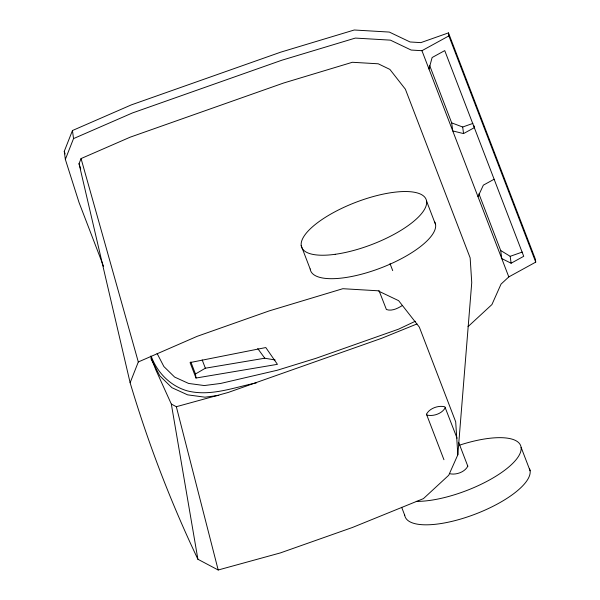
<?xml version="1.0" encoding="UTF-8"?>
<svg xmlns="http://www.w3.org/2000/svg" width="600" height="600" viewBox="0 0 600 600"><rect width="100%" height="100%" fill="white"/><g stroke="black" fill="none" stroke-linecap="round" stroke-linejoin="round"><path stroke-width="0.9" d="M457.822 454.815L471.743 282.608L470.153 257.88L405.39 89.22L389.88 69.405L378.248 63.795L352.38 62.28L283.627 83.017L130.125 137.197L81.06 158.572L79.028 163.68L130.125 382.748A1378.537 1292.918 -7.6 0 0 197.895 559.26L218.19 570L280.373 552.915L352.447 527.475L423.435 498.623L448.725 475.26L457.822 454.815L455.7 421.822L419.34 327.12L398.647 300.683L377.888 290.775L342.832 288.705L269.28 310.875L197.205 336.315L138.308 361.957L130.125 382.748M443.947 459.72L426.48 414.232C429.457 408.263 438.525 405.112 444.87 406.808L457.058 438.21M445.298 407.595C442.32 413.565 433.252 416.715 426.915 415.02L426.48 414.232M458.737 442.582L467.805 466.192C464.82 472.17 455.752 475.32 449.415 473.625M103.523 266.235L79.035 202.47L65.347 159.39L64.267 151.32L72.457 130.53L131.347 104.88L280.71 52.162L354.263 30L389.317 32.07L410.077 41.977L420.87 42.623L448.47 32.888L535.327 259.095L535.732 262.125L508.8 276.915L501.03 284.115L491.925 304.56L468 326.663M65.347 159.39L73.53 138.6L72.457 130.53M477.998 196.68L483.353 185.153L494.123 179.243M402.36 305.513C397.8 308.37 391.822 311.445 386.408 309.532L378.923 290.377M196.005 378.038L190.065 362.565L265.793 347.55L277.433 364.335L196.005 378.038L195.465 373.995L205.365 368.205L264.788 358.215L275.168 360M73.53 138.6L132.428 112.958L281.79 60.24L355.343 38.078L390.397 40.14L411.158 50.055L421.942 50.7L448.875 35.91L448.47 32.888M429.585 65.325L451.673 122.858L452.752 130.928L463.553 133.583L474.322 127.665L474.082 125.85M478.928 193.837L500.685 250.493L501.757 258.57L511.11 263.228L523.717 256.305L444.735 50.602L432.127 57.525L428.993 69.045L428.752 67.252M415.32 321.263L398.498 329.19L316.132 358.26L277.282 370.245L220.665 383.445L204.308 385.553L188.61 383.445L174.623 377.07L163.882 366.548L157.095 353.445M416.985 323.947L381.645 338.295L228.142 392.475L176.333 406.702L171.33 404.07L155.917 370.05L150.562 356.1M451.673 122.858L462.675 127.02L472.868 123.427M500.685 250.493L510.188 256.32L522.248 252.067M256.418 382.86C233.685 387.502 210.487 396.795 187.087 390.817C170.145 385.8 157.29 372.638 151.192 356.235M218.798 395.408L204.975 397.185L187.627 394.853L171.907 387.69L159.817 375.855L150.885 358.627M257.745 348.548L264.788 358.215M467.37 465.412L467.805 466.192M448.875 35.91L535.732 262.125M421.942 50.7L508.8 276.915M426.615 201.24L435.615 224.685M521.123 447.375L530.123 470.82M390.022 263.618L392.707 270.615M301.155 245.52L310.155 268.965M401.662 507.285L404.662 515.1M202.178 359.91L205.365 368.205M190.845 361.965L195.465 373.995M79.028 163.68L80.722 169.005M64.267 151.32L65.108 153.953M81.06 158.572L138.308 361.957M176.333 406.702L218.19 570M171.33 404.07L197.895 559.26M510.188 256.32L511.11 263.228M462.675 127.02L463.553 133.583M434.438 221.528A66.668 22.575 -21 0 1 375.945 269.76A66.668 22.575 -21 0 1 310.178 268.957M459.645 445.132A66.668 22.575 -21 0 1 516.743 458.873A66.668 22.575 -21 0 1 416.25 501.375M529.365 468.412A66.668 22.575 -21 0 1 473.963 514.62A66.668 22.575 -21 0 1 404.722 515.077M335.228 254.295A66.668 22.575 -21 0 0 426.592 201.248A66.668 22.575 -21 0 0 329.895 214.597A66.668 22.575 -21 0 0 335.228 254.295"/></g></svg>
